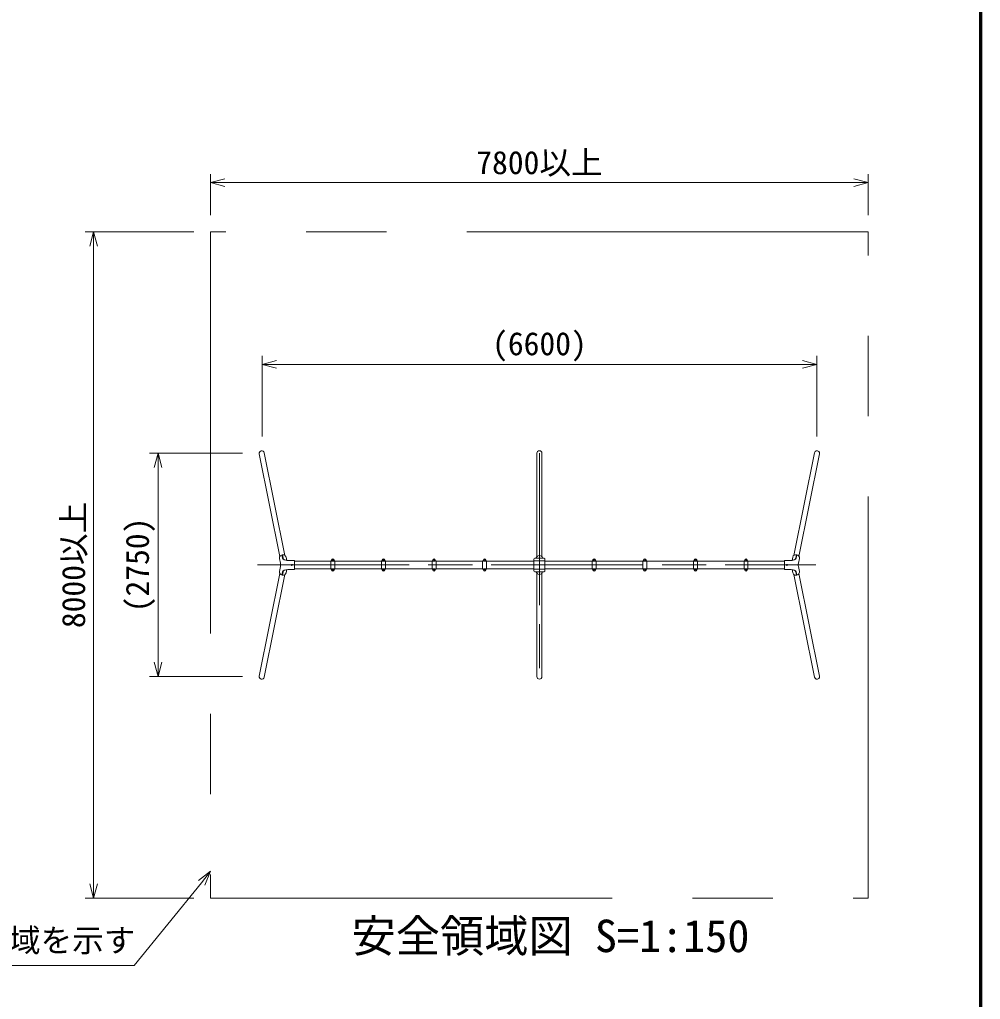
# Model space of a CAD drawing. Units: millimetres on the paper, enlarged 50 times, with parts at other scales. Extents: x 750 to 20250, y 750 to 14100.
# Drawn here: x 16451 to 20250, y 6354 to 10227 of the extents above; entities that cross this region are included whole.
import ezdxf
from ezdxf.enums import TextEntityAlignment as Align

# ---------------------------------------------------------------- set-up
doc = ezdxf.new("R2010")
doc.units = ezdxf.units.MM
doc.header["$LTSCALE"] = 50
doc.linetypes.add('CHAIN', pattern=[18.5, 12, -1.5, 3.5, -1.5])
doc.linetypes.add('USER2', pattern=[63.5, 31.75, -6.35, 6.35, -6.35, 6.35, -6.35])
for name, color, linetype, lineweight in [('0_15', 7, 'Continuous', 13), ('D-BMK', 2, 'CHAIN', 13), ('D-SAFETY', 6, 'USER2', 13), ('D-STR', 1, 'Continuous', 13), ('D-STR-DIM', 7, 'Continuous', 13), ('D-STR-HTXT', 7, 'Continuous', 13), ('D-STR-TXT', 7, 'Continuous', 13), ('D-TTL', 7, 'Continuous', 70)]:
    doc.layers.add(name, color=color, linetype=linetype, lineweight=lineweight)
doc.styles.add('ＭＳ ゴシック', font='')
doc.styles.get('ＭＳ ゴシック').set_extended_font_data('MS Gothic')

msp = doc.modelspace()

# ---------------------------------------------------------------- linework, layer by layer
at = {"layer": '0_15'}
for p, q in [((17206.67, 9582.48), (17263.34, 9597.66)), ((17263.34, 9567.3), (17206.67, 9582.48)), ((17206.67, 9582.48), (17263.34, 9582.48)), ((19750.01, 9597.66), (19806.67, 9582.48)), ((19806.67, 9582.48), (19750.01, 9567.3)), ((19806.67, 9582.48), (19750.01, 9582.48)), ((16728.68, 9331.07), (16743.86, 9387.73)), ((16743.86, 9387.73), (16759.05, 9331.07)), ((16743.86, 9387.73), (16743.86, 9331.07)), ((17410.01, 8863.76), (17466.67, 8878.95)), ((19546.67, 8878.95), (19603.34, 8863.76)), ((17466.67, 8848.58), (17410.01, 8863.76)), ((17410.01, 8863.76), (17466.67, 8863.76)), ((19603.34, 8863.76), (19546.67, 8848.58)), ((19603.34, 8863.76), (19546.67, 8863.76)), ((16983.82, 8455.86), (16999, 8512.52)), ((16999, 8512.52), (17014.19, 8455.86)), ((16999, 8512.52), (16999, 8455.86)), ((16999, 7629.61), (16983.82, 7686.28)), ((17014.19, 7686.28), (16999, 7629.61)), ((16999, 7629.61), (16999, 7686.28)), ((17206.67, 6860.26), (17158.52, 6823.82)), ((17206.67, 6860.26), (17170.85, 6814.22)), ((17183.19, 6804.62), (17206.67, 6860.26)), ((16743.86, 6754.4), (16728.68, 6811.07)), ((16759.05, 6811.07), (16743.86, 6754.4)), ((16743.86, 6754.4), (16743.86, 6811.07))]:
    msp.add_line(p, q, dxfattribs=at)
at = {"layer": 'D-BMK'}
for p, q in [((18506.67, 8512.52), (18506.67, 7629.61)), ((17391.43, 8071.07), (19598.87, 8071.07))]:
    msp.add_line(p, q, dxfattribs=at)
at = {"layer": 'D-SAFETY'}
for p, q in [((17206.67, 9387.73), (17206.67, 6754.4)), ((19806.67, 9387.73), (17206.67, 9387.73)), ((19806.67, 6754.4), (19806.67, 9387.73)), ((17206.67, 6754.4), (19806.67, 6754.4))]:
    msp.add_line(p, q, dxfattribs=at)
at = {"layer": 'D-STR'}
for p, q in [((17399.2, 8510.54), (17480.62, 8105.06)), ((17418.97, 8514.51), (17500.39, 8109.03)), ((18496.59, 8512.52), (18496.59, 8103.78)), ((18516.76, 8103.78), (18516.76, 8512.52)), ((19594.37, 8514.51), (19512.96, 8109.03)), ((19614.15, 8510.54), (19532.73, 8105.06)), ((17482.98, 8077.63), (17479.1, 8096.95)), ((17488.69, 8110.99), (17491.28, 8098.12)), ((17493.33, 8098.04), (17490.65, 8111.38)), ((17507.54, 8089.07), (17504.92, 8102.13)), ((18525.01, 8097.73), (18488.34, 8097.73)), ((19505.8, 8089.07), (19508.42, 8102.13)), ((19520.01, 8098.04), (19522.69, 8111.38)), ((19524.65, 8110.99), (19522.07, 8098.12)), ((19530.36, 8077.63), (19534.24, 8096.95)), ((17479.1, 8045.18), (17482.98, 8064.5)), ((17538.34, 8089.07), (17507.54, 8089.07)), ((17538.34, 8053.07), (17538.34, 8089.07)), ((17682.17, 8085.92), (17538.34, 8085.92)), ((17538.34, 8056.22), (17682.17, 8056.22)), ((17682.17, 8054.4), (17682.17, 8087.73)), ((17682.17, 8087.73), (17685.01, 8087.73)), ((17685.01, 8090.73), (17685.01, 8085.92)), ((17685.01, 8085.92), (17695.01, 8085.92)), ((17685.01, 8051.4), (17685.01, 8056.22)), ((17695.01, 8056.22), (17685.01, 8056.22)), ((17688.17, 8093.91), (17686.34, 8090.73)), ((17686.34, 8090.73), (17688.17, 8087.56)), ((17691.84, 8093.91), (17688.17, 8093.91)), ((17688.17, 8087.56), (17691.84, 8087.56)), ((17693.67, 8090.73), (17691.84, 8093.91)), ((17691.84, 8087.56), (17693.67, 8090.73)), ((17695.01, 8090.73), (17695.01, 8085.92)), ((17695.01, 8087.73), (17697.84, 8087.73)), ((17695.01, 8051.4), (17695.01, 8056.22)), ((17697.84, 8087.73), (17697.84, 8054.4)), ((17882.17, 8085.92), (17697.84, 8085.92)), ((17697.84, 8056.22), (17882.17, 8056.22)), ((17882.17, 8054.4), (17882.17, 8087.73)), ((17882.17, 8087.73), (17885.01, 8087.73)), ((17885.01, 8090.73), (17885.01, 8085.92)), ((17885.01, 8085.92), (17895.01, 8085.92)), ((17885.01, 8051.4), (17885.01, 8056.22)), ((17895.01, 8056.22), (17885.01, 8056.22)), ((17888.17, 8093.91), (17886.34, 8090.73)), ((17886.34, 8090.73), (17888.17, 8087.56)), ((17891.84, 8093.91), (17888.17, 8093.91)), ((17888.17, 8087.56), (17891.84, 8087.56)), ((17893.67, 8090.73), (17891.84, 8093.91)), ((17891.84, 8087.56), (17893.67, 8090.73)), ((17895.01, 8090.73), (17895.01, 8085.92)), ((17895.01, 8087.73), (17897.84, 8087.73)), ((17895.01, 8051.4), (17895.01, 8056.22)), ((17897.84, 8087.73), (17897.84, 8054.4)), ((18082.17, 8085.92), (17897.84, 8085.92)), ((17897.84, 8056.22), (18082.17, 8056.22)), ((18082.17, 8054.4), (18082.17, 8087.73)), ((18082.17, 8087.73), (18085.01, 8087.73)), ((18085.01, 8090.73), (18085.01, 8085.92)), ((18085.01, 8085.92), (18095.01, 8085.92)), ((18085.01, 8051.4), (18085.01, 8056.22)), ((18095.01, 8056.22), (18085.01, 8056.22)), ((18088.17, 8093.91), (18086.34, 8090.73)), ((18086.34, 8090.73), (18088.17, 8087.56)), ((18091.84, 8093.91), (18088.17, 8093.91)), ((18088.17, 8087.56), (18091.84, 8087.56)), ((18093.67, 8090.73), (18091.84, 8093.91)), ((18091.84, 8087.56), (18093.67, 8090.73)), ((18095.01, 8090.73), (18095.01, 8085.92)), ((18095.01, 8087.73), (18097.84, 8087.73)), ((18095.01, 8051.4), (18095.01, 8056.22)), ((18097.84, 8087.73), (18097.84, 8054.4)), ((18282.17, 8085.92), (18097.84, 8085.92)), ((18097.84, 8056.22), (18282.17, 8056.22)), ((18282.17, 8054.4), (18282.17, 8087.73)), ((18282.17, 8087.73), (18285.01, 8087.73)), ((18285.01, 8090.73), (18285.01, 8085.92)), ((18285.01, 8085.92), (18295.01, 8085.92)), ((18285.01, 8051.4), (18285.01, 8056.22)), ((18295.01, 8056.22), (18285.01, 8056.22)), ((18288.17, 8093.91), (18286.34, 8090.73)), ((18286.34, 8090.73), (18288.17, 8087.56)), ((18291.84, 8093.91), (18288.17, 8093.91)), ((18288.17, 8087.56), (18291.84, 8087.56)), ((18293.67, 8090.73), (18291.84, 8093.91)), ((18291.84, 8087.56), (18293.67, 8090.73)), ((18295.01, 8090.73), (18295.01, 8085.92)), ((18295.01, 8087.73), (18297.84, 8087.73)), ((18295.01, 8051.4), (18295.01, 8056.22)), ((18297.84, 8087.73), (18297.84, 8054.4)), ((18485.01, 8085.92), (18297.84, 8085.92)), ((18297.84, 8056.22), (18485.01, 8056.22)), ((18485.01, 8047.73), (18485.01, 8094.4)), ((18485.01, 8087.73), (18528.34, 8087.73)), ((18528.34, 8047.73), (18528.34, 8094.4)), ((18715.51, 8085.92), (18528.34, 8085.92)), ((18528.34, 8056.22), (18715.51, 8056.22)), ((18715.51, 8054.4), (18715.51, 8087.73)), ((18715.51, 8087.73), (18718.34, 8087.73)), ((18718.34, 8090.73), (18718.34, 8085.92)), ((18718.34, 8085.92), (18728.34, 8085.92)), ((18718.34, 8051.4), (18718.34, 8056.22)), ((18728.34, 8056.22), (18718.34, 8056.22)), ((18721.51, 8093.91), (18719.67, 8090.73)), ((18719.67, 8090.73), (18721.51, 8087.56)), ((18725.17, 8093.91), (18721.51, 8093.91)), ((18721.51, 8087.56), (18725.17, 8087.56)), ((18727.01, 8090.73), (18725.17, 8093.91)), ((18725.17, 8087.56), (18727.01, 8090.73)), ((18728.34, 8090.73), (18728.34, 8085.92)), ((18728.34, 8087.73), (18731.17, 8087.73)), ((18728.34, 8051.4), (18728.34, 8056.22)), ((18731.17, 8087.73), (18731.17, 8054.4)), ((18915.51, 8085.92), (18731.17, 8085.92)), ((18731.17, 8056.22), (18915.51, 8056.22)), ((18915.51, 8054.4), (18915.51, 8087.73)), ((18915.51, 8087.73), (18918.34, 8087.73)), ((18918.34, 8090.73), (18918.34, 8085.92)), ((18918.34, 8085.92), (18928.34, 8085.92)), ((18918.34, 8051.4), (18918.34, 8056.22)), ((18928.34, 8056.22), (18918.34, 8056.22)), ((18921.51, 8093.91), (18919.67, 8090.73)), ((18919.67, 8090.73), (18921.51, 8087.56)), ((18925.17, 8093.91), (18921.51, 8093.91)), ((18921.51, 8087.56), (18925.17, 8087.56)), ((18927.01, 8090.73), (18925.17, 8093.91)), ((18925.17, 8087.56), (18927.01, 8090.73)), ((18928.34, 8090.73), (18928.34, 8085.92)), ((18928.34, 8087.73), (18931.17, 8087.73)), ((18928.34, 8051.4), (18928.34, 8056.22)), ((18931.17, 8087.73), (18931.17, 8054.4)), ((19115.51, 8085.92), (18931.17, 8085.92)), ((18931.17, 8056.22), (19115.51, 8056.22)), ((19115.51, 8054.4), (19115.51, 8087.73)), ((19115.51, 8087.73), (19118.34, 8087.73)), ((19118.34, 8090.73), (19118.34, 8085.92)), ((19118.34, 8085.92), (19128.34, 8085.92)), ((19118.34, 8051.4), (19118.34, 8056.22)), ((19128.34, 8056.22), (19118.34, 8056.22)), ((19121.51, 8093.91), (19119.67, 8090.73)), ((19119.67, 8090.73), (19121.51, 8087.56)), ((19125.17, 8093.91), (19121.51, 8093.91)), ((19121.51, 8087.56), (19125.17, 8087.56)), ((19127.01, 8090.73), (19125.17, 8093.91)), ((19125.17, 8087.56), (19127.01, 8090.73)), ((19128.34, 8090.73), (19128.34, 8085.92)), ((19128.34, 8087.73), (19131.17, 8087.73)), ((19128.34, 8051.4), (19128.34, 8056.22)), ((19131.17, 8087.73), (19131.17, 8054.4)), ((19315.51, 8085.92), (19131.17, 8085.92)), ((19131.17, 8056.22), (19315.51, 8056.22)), ((19315.51, 8054.4), (19315.51, 8087.73)), ((19315.51, 8087.73), (19318.34, 8087.73)), ((19318.34, 8090.73), (19318.34, 8085.92)), ((19318.34, 8085.92), (19328.34, 8085.92)), ((19318.34, 8051.4), (19318.34, 8056.22)), ((19328.34, 8056.22), (19318.34, 8056.22)), ((19321.51, 8093.91), (19319.67, 8090.73)), ((19319.67, 8090.73), (19321.51, 8087.56)), ((19325.17, 8093.91), (19321.51, 8093.91)), ((19321.51, 8087.56), (19325.17, 8087.56)), ((19327.01, 8090.73), (19325.17, 8093.91)), ((19325.17, 8087.56), (19327.01, 8090.73)), ((19328.34, 8090.73), (19328.34, 8085.92)), ((19328.34, 8087.73), (19331.17, 8087.73)), ((19328.34, 8051.4), (19328.34, 8056.22)), ((19331.17, 8087.73), (19331.17, 8054.4)), ((19475.01, 8085.92), (19331.17, 8085.92)), ((19331.17, 8056.22), (19475.01, 8056.22)), ((19475.01, 8053.07), (19475.01, 8089.07)), ((19475.01, 8089.07), (19505.8, 8089.07)), ((19534.24, 8045.18), (19530.36, 8064.5)), ((17399.2, 7631.59), (17480.62, 8037.07)), ((17418.97, 7627.62), (17500.39, 8033.1)), ((17488.69, 8031.14), (17491.28, 8044.01)), ((17493.33, 8044.09), (17490.65, 8030.75)), ((17504.92, 8040), (17507.5, 8052.83)), ((17538.34, 8053.07), (17511.68, 8053.07)), ((17685.01, 8054.4), (17682.17, 8054.4)), ((17688.17, 8054.57), (17686.34, 8051.4)), ((17686.34, 8051.4), (17688.17, 8048.22)), ((17691.84, 8054.57), (17688.17, 8054.57)), ((17688.17, 8048.22), (17691.84, 8048.22)), ((17693.67, 8051.4), (17691.84, 8054.57)), ((17691.84, 8048.22), (17693.67, 8051.4)), ((17697.84, 8054.4), (17695.01, 8054.4)), ((17885.01, 8054.4), (17882.17, 8054.4)), ((17888.17, 8054.57), (17886.34, 8051.4)), ((17886.34, 8051.4), (17888.17, 8048.22)), ((17891.84, 8054.57), (17888.17, 8054.57)), ((17888.17, 8048.22), (17891.84, 8048.22)), ((17893.67, 8051.4), (17891.84, 8054.57)), ((17891.84, 8048.22), (17893.67, 8051.4)), ((17897.84, 8054.4), (17895.01, 8054.4)), ((18085.01, 8054.4), (18082.17, 8054.4)), ((18088.17, 8054.57), (18086.34, 8051.4)), ((18086.34, 8051.4), (18088.17, 8048.22)), ((18091.84, 8054.57), (18088.17, 8054.57)), ((18088.17, 8048.22), (18091.84, 8048.22)), ((18093.67, 8051.4), (18091.84, 8054.57)), ((18091.84, 8048.22), (18093.67, 8051.4)), ((18097.84, 8054.4), (18095.01, 8054.4)), ((18285.01, 8054.4), (18282.17, 8054.4)), ((18288.17, 8054.57), (18286.34, 8051.4)), ((18286.34, 8051.4), (18288.17, 8048.22)), ((18291.84, 8054.57), (18288.17, 8054.57)), ((18288.17, 8048.22), (18291.84, 8048.22)), ((18293.67, 8051.4), (18291.84, 8054.57)), ((18291.84, 8048.22), (18293.67, 8051.4)), ((18297.84, 8054.4), (18295.01, 8054.4)), ((18485.01, 8054.4), (18528.34, 8054.4)), ((18525.01, 8044.4), (18488.34, 8044.4)), ((18496.59, 7629.61), (18496.59, 8038.35)), ((18516.76, 8038.35), (18516.76, 7629.61)), ((18718.34, 8054.4), (18715.51, 8054.4)), ((18721.51, 8054.57), (18719.67, 8051.4)), ((18719.67, 8051.4), (18721.51, 8048.22)), ((18725.17, 8054.57), (18721.51, 8054.57)), ((18721.51, 8048.22), (18725.17, 8048.22)), ((18727.01, 8051.4), (18725.17, 8054.57)), ((18725.17, 8048.22), (18727.01, 8051.4)), ((18731.17, 8054.4), (18728.34, 8054.4)), ((18918.34, 8054.4), (18915.51, 8054.4)), ((18921.51, 8054.57), (18919.67, 8051.4)), ((18919.67, 8051.4), (18921.51, 8048.22)), ((18925.17, 8054.57), (18921.51, 8054.57)), ((18921.51, 8048.22), (18925.17, 8048.22)), ((18927.01, 8051.4), (18925.17, 8054.57)), ((18925.17, 8048.22), (18927.01, 8051.4)), ((18931.17, 8054.4), (18928.34, 8054.4)), ((19118.34, 8054.4), (19115.51, 8054.4)), ((19121.51, 8054.57), (19119.67, 8051.4)), ((19119.67, 8051.4), (19121.51, 8048.22)), ((19125.17, 8054.57), (19121.51, 8054.57)), ((19121.51, 8048.22), (19125.17, 8048.22)), ((19127.01, 8051.4), (19125.17, 8054.57)), ((19125.17, 8048.22), (19127.01, 8051.4)), ((19131.17, 8054.4), (19128.34, 8054.4)), ((19318.34, 8054.4), (19315.51, 8054.4)), ((19321.51, 8054.57), (19319.67, 8051.4)), ((19319.67, 8051.4), (19321.51, 8048.22)), ((19325.17, 8054.57), (19321.51, 8054.57)), ((19321.51, 8048.22), (19325.17, 8048.22)), ((19327.01, 8051.4), (19325.17, 8054.57)), ((19325.17, 8048.22), (19327.01, 8051.4)), ((19331.17, 8054.4), (19328.34, 8054.4)), ((19475.01, 8053.07), (19501.67, 8053.07)), ((19508.42, 8040), (19505.85, 8052.83)), ((19594.37, 7627.62), (19512.96, 8033.1)), ((19520.01, 8044.09), (19522.69, 8030.75)), ((19524.65, 8031.14), (19522.07, 8044.01)), ((19614.15, 7631.59), (19532.73, 8037.07))]:
    msp.add_line(p, q, dxfattribs=at)
for centre, radius in [((17528.34, 8071.07), 2), ((17690.01, 8090.73), 3), ((17890.01, 8090.73), 3), ((18090.01, 8090.73), 3), ((18290.01, 8090.73), 3), ((18723.34, 8090.73), 3), ((18923.34, 8090.73), 3), ((19123.34, 8090.73), 3), ((19323.34, 8090.73), 3), ((19485.01, 8071.07), 2), ((17690.01, 8051.4), 3), ((17890.01, 8051.4), 3), ((18090.01, 8051.4), 3), ((18290.01, 8051.4), 3), ((18723.34, 8051.4), 3), ((18923.34, 8051.4), 3), ((19123.34, 8051.4), 3), ((19323.34, 8051.4), 3)]:
    msp.add_circle(centre, radius, dxfattribs=at)
for centre, radius, start, end in [((17409.09, 8512.52), 10.08, 11.35385, 191.35385), ((18506.67, 8512.52), 10.08, 0, 180), ((19604.26, 8512.52), 10.08, 348.64615, 168.64615), ((17690.01, 8090.73), 5, 0, 180), ((17890.01, 8090.73), 5, 0, 180), ((18090.01, 8090.73), 5, 0, 180), ((18290.01, 8090.73), 5, 0, 180), ((18488.34, 8094.4), 3.33, 90, 180), ((18525.01, 8094.4), 3.33, 0, 90), ((18723.34, 8090.73), 5, 0, 180), ((18923.34, 8090.73), 5, 0, 180), ((19123.34, 8090.73), 5, 0, 180), ((19323.34, 8090.73), 5, 0, 180), ((17450.3, 8071.07), 33.33, 348.64615, 11.35385), ((19563.04, 8071.07), 33.33, 168.64615, 191.35385), ((17690.01, 8051.4), 5, 180, 0), ((17890.01, 8051.4), 5, 180, 0), ((18090.01, 8051.4), 5, 180, 0), ((18290.01, 8051.4), 5, 180, 0), ((18488.34, 8047.73), 3.33, 180, 270), ((18525.01, 8047.73), 3.33, 270, 0), ((18723.34, 8051.4), 5, 180, 0), ((18923.34, 8051.4), 5, 180, 0), ((19123.34, 8051.4), 5, 180, 0), ((19323.34, 8051.4), 5, 180, 0), ((17409.09, 7629.61), 10.08, 168.64615, 348.64615), ((19604.26, 7629.61), 10.08, 191.35385, 11.35385), ((18506.67, 7629.61), 10.08, 180, 0)]:
    msp.add_arc(centre, radius, start, end, dxfattribs=at)
for centre, major_axis, ratio, start_param, end_param in [((17492.01, 8099.54), (12.91, 2.59), 0.904716, 6.2831853, 9.424778), ((17511.68, 8098.96), (20.48, 0), 0.483212, 3.2266588, 4.7108972), ((17511.68, 8098.96), (18.43, 0), 0.53697, 3.2344606, 4.712389), ((18506.67, 8097.23), (12.5, 0), 0.887011, 0.135785, 3.0058077), ((19501.67, 8098.96), (18.43, 0), 0.53697, 4.712389, 6.1903174), ((19501.67, 8098.96), (20.48, 0), 0.483212, 4.7138807, 6.1981192), ((19521.33, 8099.54), (-12.91, 2.59), 0.904716, 3.1415927, 6.2831853), ((17492.01, 8042.59), (12.91, -2.59), 0.904716, 3.1415927, 6.2831853), ((17511.68, 8043.17), (-20.48, 0), 0.483212, 4.7138807, 6.1981192), ((17511.68, 8043.17), (-18.43, 0), 0.53697, 4.712389, 6.1903174), ((18506.67, 8044.9), (12.5, 0), 0.887011, 3.2773765, 6.1473992), ((19501.67, 8043.17), (-18.43, 0), 0.53697, 3.2344606, 4.712389), ((19501.67, 8043.17), (-20.48, 0), 0.483212, 3.2266588, 4.7108972), ((19521.33, 8042.59), (-12.91, -2.59), 0.904716, 6.2831853, 9.424778)]:
    msp.add_ellipse(centre, major_axis=major_axis, ratio=ratio, start_param=start_param, end_param=end_param, dxfattribs=at)
at = {"layer": 'D-STR-DIM'}
for p, q in [((17206.67, 9454.4), (17206.67, 9615.81)), ((19806.67, 9454.4), (19806.67, 9615.81)), ((17263.34, 9582.48), (19750.01, 9582.48)), ((17140.01, 9387.73), (16710.53, 9387.73)), ((16743.86, 9331.07), (16743.86, 6811.07)), ((17410.01, 8579.19), (17410.01, 8897.1)), ((19603.34, 8579.19), (19603.34, 8897.1)), ((17466.67, 8863.76), (19546.67, 8863.76)), ((17332.34, 8512.52), (16965.67, 8512.52)), ((16999, 8455.86), (16999, 7686.28)), ((17332.34, 7629.61), (16965.67, 7629.61)), ((17140.01, 6754.4), (16710.53, 6754.4))]:
    msp.add_line(p, q, dxfattribs=at)
at = {"layer": 'D-STR-HTXT'}
for p, q in [((17170.85, 6814.22), (16904.42, 6487.18)), ((16904.42, 6487.18), (16064.85, 6487.96))]:
    msp.add_line(p, q, dxfattribs=at)
at = {"layer": 'D-TTL'}
msp.add_lwpolyline([(750, 750), (750, 14100), (20250, 14100), (20250, 750)], close=True, dxfattribs=at)

# ---------------------------------------------------------------- texts
at = {"layer": 'D-STR-DIM', "style": 'ＭＳ ゴシック'}
for s, p in [('7800以上', (18506.67, 9661.71)), ('(6600)', (18506.67, 8945.74))]:
    msp.add_text(s, height=91.64, dxfattribs=at).set_placement(p, align=Align.MIDDLE_CENTER)
for s, p in [('8000以上', (16664.63, 8071.07)), ('(2750)', (16917.02, 8071.07))]:
    msp.add_text(s, height=91.64, rotation=90, dxfattribs=at).set_placement(p, align=Align.MIDDLE_CENTER)
at = {"layer": 'D-STR-HTXT', "style": 'ＭＳ ゴシック'}
msp.add_text('安全領域を示す', height=91.64, dxfattribs=at).set_placement((16034.29, 6632.96), align=Align.TOP_LEFT)
at = {"layer": 'D-STR-TXT', "style": 'ＭＳ ゴシック'}
msp.add_text('安全領域図 S=1:150', height=128.3, dxfattribs=at).set_placement((17763.63, 6502.07), align=Align.BOTTOM_LEFT)

doc.saveas('drawing.dxf')
